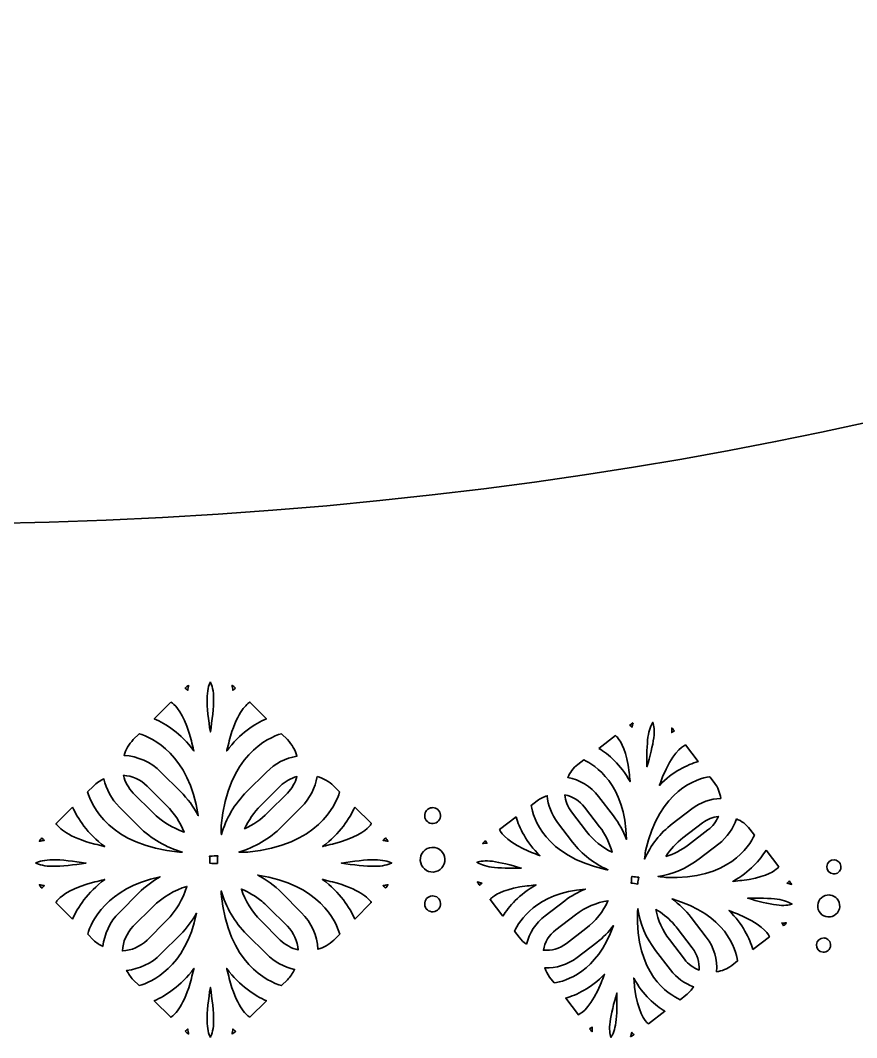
# Model space of a CAD drawing. Header units: millimetres. Extents: x 24 to 984, y -529 to -8.
# Drawn here: x 858.8 to 903.6, y -519.1 to -464.4 of the extents above; entities that cross this region are included whole.
import ezdxf

# ---------------------------------------------------------------- set-up
doc = ezdxf.new("R2010")
doc.units = ezdxf.units.MM
doc.header["$MEASUREMENT"] = 0
doc.layers.add('基本型', color=7, linetype='Continuous', lineweight=0)
doc.layers.add('縫線連接點', color=7, linetype='Continuous', lineweight=0)

# ---------------------------------------------------------------- blocks, each defined once
blk = doc.blocks.new('Block_16')
at = {"layer": '基本型', "color": 251, "lineweight": 35, "true_color": 0x606060}
blk.add_open_spline([(720.837, -255.443), (720.837, -255.443), (728.724, -340.306), (728.724, -340.306), (728.724, -340.306), (767.846, -346.508), (767.846, -346.508), (767.846, -346.508), (760.874, -430.788), (746.186, -463.755), (746.186, -463.755), (785.582, -491.269), (853.215, -491.493), (853.215, -491.493), (853.212, -491.498), (853.212, -491.498), (853.352, -491.498), (853.489, -491.496), (853.628, -491.496), (853.767, -491.496), (853.904, -491.498), (854.043, -491.498), (854.043, -491.498), (854.04, -491.493), (854.04, -491.493), (921.673, -491.269), (961.07, -463.755), (961.07, -463.755), (946.382, -430.788), (939.057, -346.508), (939.057, -346.508), (939.057, -346.508), (978.532, -340.306), (978.532, -340.306), (978.532, -340.306), (984.301, -255.443), (984.301, -255.443)], degree=3, knots=[0, 0, 0, 0, 1, 1, 1, 2, 2, 2, 3, 3, 3, 4, 4, 4, 5, 5, 5, 6, 6, 6, 7, 7, 7, 8, 8, 8, 9, 9, 9, 10, 10, 10, 11, 11, 11, 12, 12, 12, 12], dxfattribs=at)
blk = doc.blocks.new('Block_15')
at = {"layer": '基本型'}
blk.add_blockref('Block_16', (0, 0), dxfattribs=at)

msp = doc.modelspace()

# ---------------------------------------------------------------- linework, layer by layer
at = {"layer": '縫線連接點', "color": 251, "lineweight": 35, "true_color": 0x606060}
for points, knots in [([(867.786, -500.153), (867.768, -500.242), (867.753, -500.333), (867.743, -500.429), (867.736, -500.423), (867.73, -500.415), (867.724, -500.409), (867.682, -500.37), (867.641, -500.338), (867.6, -500.305), (867.66, -500.251), (867.721, -500.199), (867.786, -500.153)], [0, 0, 0, 0, 1, 1, 1, 2, 2, 2, 3, 3, 3, 4, 4, 4, 4]), ([(868.952, -499.964), (869.037, -500.137), (869.129, -500.459), (869.129, -500.886), (869.129, -501.327), (869.053, -502.041), (868.952, -502.661), (868.851, -502.041), (868.776, -501.327), (868.776, -500.886), (868.776, -500.459), (868.867, -500.137), (868.952, -499.964)], [0, 0, 0, 0, 1, 1, 1, 2, 2, 2, 3, 3, 3, 4, 4, 4, 4]), ([(870.304, -500.305), (870.263, -500.338), (870.222, -500.37), (870.18, -500.409), (870.174, -500.415), (870.168, -500.423), (870.162, -500.429), (870.151, -500.333), (870.136, -500.242), (870.119, -500.153), (870.184, -500.199), (870.244, -500.251), (870.304, -500.305)], [0, 0, 0, 0, 1, 1, 1, 2, 2, 2, 3, 3, 3, 4, 4, 4, 4]), ([(866.837, -501.053), (866.885, -501.085), (866.941, -501.126), (866.999, -501.18), (867.229, -501.397), (867.617, -501.924), (867.939, -503.143), (867.973, -503.31), (868.011, -503.474), (868.056, -503.63), (868.059, -503.645), (868.062, -503.661), (868.066, -503.676), (867.37, -502.733), (866.554, -502.219), (865.945, -501.946), (865.945, -501.946), (866.837, -501.053), (866.837, -501.053)], [0, 0, 0, 0, 1, 1, 1, 2, 2, 2, 3, 3, 3, 4, 4, 4, 5, 5, 5, 6, 6, 6, 6]), ([(869.845, -503.643), (869.891, -503.482), (869.931, -503.313), (869.966, -503.139), (870.349, -501.703), (870.831, -501.217), (871.073, -501.059), (871.073, -501.059), (871.96, -501.946), (871.96, -501.946), (871.35, -502.219), (870.533, -502.733), (869.837, -503.678), (869.84, -503.666), (869.842, -503.655), (869.845, -503.643)], [0, 0, 0, 0, 1, 1, 1, 2, 2, 2, 3, 3, 3, 4, 4, 4, 5, 5, 5, 5]), ([(891.652, -502.17), (891.626, -502.247), (891.602, -502.326), (891.581, -502.41), (891.576, -502.404), (891.572, -502.396), (891.567, -502.39), (891.534, -502.35), (891.502, -502.318), (891.47, -502.283), (891.529, -502.243), (891.589, -502.203), (891.652, -502.17)], [0, 0, 0, 0, 1, 1, 1, 2, 2, 2, 3, 3, 3, 4, 4, 4, 4]), ([(892.442, -502.936), (892.492, -502.558), (892.611, -502.283), (892.707, -502.14), (892.761, -502.303), (892.805, -502.599), (892.754, -502.977), (892.702, -503.368), (892.552, -503.991), (892.389, -504.529), (892.372, -503.967), (892.39, -503.327), (892.442, -502.936)], [0, 0, 0, 0, 1, 1, 1, 2, 2, 2, 3, 3, 3, 4, 4, 4, 4]), ([(893.864, -502.602), (893.823, -502.626), (893.784, -502.649), (893.742, -502.679), (893.735, -502.684), (893.729, -502.69), (893.723, -502.695), (893.725, -502.609), (893.722, -502.526), (893.717, -502.445), (893.769, -502.493), (893.817, -502.547), (893.864, -502.602)], [0, 0, 0, 0, 1, 1, 1, 2, 2, 2, 3, 3, 3, 4, 4, 4, 4]), ([(867.349, -505.861), (867.349, -505.861), (866.303, -504.815), (866.303, -504.815), (865.752, -504.264), (865.042, -503.968), (864.319, -503.921), (864.413, -503.611), (864.572, -503.318), (864.817, -503.073), (864.817, -503.073), (865.133, -502.758), (865.133, -502.758), (865.824, -502.965), (867.802, -503.846), (868.304, -507.151), (868.055, -506.681), (867.735, -506.247), (867.349, -505.861)], [0, 0, 0, 0, 1, 1, 1, 2, 2, 2, 3, 3, 3, 4, 4, 4, 5, 5, 5, 6, 6, 6, 6]), ([(872.77, -502.756), (872.77, -502.756), (873.088, -503.073), (873.088, -503.073), (873.342, -503.328), (873.506, -503.637), (873.597, -503.962), (872.996, -504.068), (872.421, -504.352), (871.958, -504.815), (871.958, -504.815), (870.911, -505.861), (870.911, -505.861), (870.257, -506.515), (869.794, -507.31), (869.544, -508.178), (869.541, -508.011), (869.538, -507.846), (869.534, -507.684), (869.891, -503.914), (872.038, -502.969), (872.77, -502.756)], [0, 0, 0, 0, 1, 1, 1, 2, 2, 2, 3, 3, 3, 4, 4, 4, 5, 5, 5, 6, 6, 6, 7, 7, 7, 7]), ([(889.811, -503.541), (889.811, -503.541), (890.706, -502.856), (890.706, -502.856), (890.744, -502.89), (890.789, -502.932), (890.834, -502.987), (891.013, -503.207), (891.294, -503.718), (891.435, -504.836), (891.445, -504.988), (891.46, -505.137), (891.481, -505.28), (891.482, -505.294), (891.484, -505.308), (891.485, -505.323), (890.98, -504.406), (890.318, -503.855), (889.811, -503.541)], [0, 0, 0, 0, 1, 1, 1, 2, 2, 2, 3, 3, 3, 4, 4, 4, 5, 5, 5, 6, 6, 6, 6]), ([(893.064, -505.503), (893.124, -505.366), (893.179, -505.221), (893.23, -505.071), (893.738, -503.845), (894.222, -503.471), (894.455, -503.359), (894.455, -503.359), (895.136, -504.249), (895.136, -504.249), (894.564, -504.419), (893.78, -504.779), (893.053, -505.533), (893.056, -505.523), (893.06, -505.513), (893.064, -505.503)], [0, 0, 0, 0, 1, 1, 1, 2, 2, 2, 3, 3, 3, 4, 4, 4, 5, 5, 5, 5]), ([(890.593, -507.173), (890.593, -507.173), (889.79, -506.123), (889.79, -506.123), (889.367, -505.57), (888.773, -505.225), (888.139, -505.099), (888.258, -504.835), (888.434, -504.594), (888.679, -504.407), (888.679, -504.407), (888.996, -504.164), (888.996, -504.164), (889.584, -504.429), (891.231, -505.442), (891.287, -508.427), (891.121, -507.982), (890.889, -507.56), (890.593, -507.173)], [0, 0, 0, 0, 1, 1, 1, 2, 2, 2, 3, 3, 3, 4, 4, 4, 5, 5, 5, 6, 6, 6, 6]), ([(862.683, -505.563), (862.849, -505.397), (863.04, -505.274), (863.241, -505.178), (863.363, -505.733), (863.637, -506.262), (864.068, -506.693), (864.068, -506.693), (865.115, -507.74), (865.115, -507.74), (865.786, -508.411), (866.592, -508.868), (867.446, -509.113), (867.394, -509.114), (867.345, -509.116), (867.294, -509.117), (863.524, -508.76), (862.579, -506.613), (862.366, -505.88), (862.366, -505.88), (862.683, -505.563), (862.683, -505.563)], [0, 0, 0, 0, 1, 1, 1, 2, 2, 2, 3, 3, 3, 4, 4, 4, 5, 5, 5, 6, 6, 6, 7, 7, 7, 7]), ([(864.286, -504.986), (864.749, -505.024), (865.202, -505.21), (865.555, -505.563), (865.555, -505.563), (866.601, -506.609), (866.601, -506.609), (867.015, -507.023), (867.334, -507.506), (867.55, -508.034), (866.934, -507.826), (866.354, -507.481), (865.863, -506.991), (865.863, -506.991), (864.817, -505.945), (864.817, -505.945), (864.543, -505.671), (864.371, -505.337), (864.286, -504.986)], [0, 0, 0, 0, 1, 1, 1, 2, 2, 2, 3, 3, 3, 4, 4, 4, 5, 5, 5, 6, 6, 6, 6]), ([(874.689, -505.054), (875.014, -505.145), (875.322, -505.308), (875.577, -505.563), (875.577, -505.563), (875.893, -505.879), (875.893, -505.879), (875.675, -506.606), (874.712, -508.759), (870.962, -509.117), (870.804, -509.113), (870.645, -509.109), (870.483, -509.107), (871.328, -508.86), (872.124, -508.405), (872.79, -507.74), (872.79, -507.74), (873.836, -506.693), (873.836, -506.693), (874.299, -506.23), (874.582, -505.655), (874.689, -505.054)], [0, 0, 0, 0, 1, 1, 1, 2, 2, 2, 3, 3, 3, 4, 4, 4, 5, 5, 5, 6, 6, 6, 7, 7, 7, 7]), ([(873.088, -505.945), (873.088, -505.945), (872.041, -506.991), (872.041, -506.991), (871.669, -507.363), (871.244, -507.649), (870.792, -507.859), (871.004, -507.4), (871.293, -506.976), (871.66, -506.609), (871.66, -506.609), (872.706, -505.563), (872.706, -505.563), (872.962, -505.307), (873.272, -505.143), (873.598, -505.053), (873.508, -505.379), (873.344, -505.689), (873.088, -505.945)], [0, 0, 0, 0, 1, 1, 1, 2, 2, 2, 3, 3, 3, 4, 4, 4, 5, 5, 5, 6, 6, 6, 6]), ([(892.312, -509.044), (893.073, -505.748), (895.085, -505.165), (895.759, -505.062), (895.759, -505.062), (896.002, -505.38), (896.002, -505.38), (896.198, -505.636), (896.306, -505.929), (896.348, -506.227), (895.804, -506.251), (895.261, -506.434), (894.797, -506.789), (894.797, -506.789), (893.747, -507.592), (893.747, -507.592), (893.091, -508.095), (892.587, -508.744), (892.263, -509.483), (892.281, -509.334), (892.297, -509.188), (892.312, -509.044)], [0, 0, 0, 0, 1, 1, 1, 2, 2, 2, 3, 3, 3, 4, 4, 4, 5, 5, 5, 6, 6, 6, 7, 7, 7, 7]), ([(886.497, -506.36), (886.664, -506.232), (886.847, -506.146), (887.036, -506.084), (887.079, -506.59), (887.259, -507.091), (887.59, -507.523), (887.59, -507.523), (888.394, -508.573), (888.394, -508.573), (888.909, -509.246), (889.569, -509.746), (890.296, -510.063), (890.25, -510.058), (890.206, -510.054), (890.16, -510.049), (886.865, -509.289), (886.281, -507.277), (886.179, -506.603), (886.179, -506.603), (886.497, -506.36), (886.497, -506.36)], [0, 0, 0, 0, 1, 1, 1, 2, 2, 2, 3, 3, 3, 4, 4, 4, 5, 5, 5, 6, 6, 6, 7, 7, 7, 7]), ([(889.04, -506.698), (889.04, -506.698), (889.843, -507.747), (889.843, -507.747), (890.16, -508.162), (890.386, -508.628), (890.515, -509.12), (889.994, -508.864), (889.521, -508.49), (889.144, -507.998), (889.144, -507.998), (888.341, -506.949), (888.341, -506.949), (888.131, -506.674), (888.018, -506.358), (887.984, -506.037), (888.389, -506.125), (888.768, -506.344), (889.04, -506.698)], [0, 0, 0, 0, 1, 1, 1, 2, 2, 2, 3, 3, 3, 4, 4, 4, 5, 5, 5, 6, 6, 6, 6]), ([(861.555, -506.691), (861.829, -507.301), (862.343, -508.118), (863.288, -508.814), (863.276, -508.811), (863.265, -508.808), (863.253, -508.806), (863.092, -508.76), (862.923, -508.72), (862.749, -508.685), (861.313, -508.302), (860.827, -507.82), (860.669, -507.578), (860.669, -507.578), (861.555, -506.691), (861.555, -506.691)], [0, 0, 0, 0, 1, 1, 1, 2, 2, 2, 3, 3, 3, 4, 4, 4, 5, 5, 5, 5]), ([(876.705, -506.691), (876.705, -506.691), (877.598, -507.583), (877.598, -507.583), (877.566, -507.631), (877.525, -507.687), (877.471, -507.745), (877.254, -507.976), (876.727, -508.363), (875.508, -508.686), (875.34, -508.719), (875.177, -508.758), (875.021, -508.802), (875.006, -508.805), (874.99, -508.809), (874.975, -508.812), (875.918, -508.117), (876.432, -507.301), (876.705, -506.691)], [0, 0, 0, 0, 1, 1, 1, 2, 2, 2, 3, 3, 3, 4, 4, 4, 5, 5, 5, 6, 6, 6, 6]), ([(880.856, -506.726), (880.865, -506.725), (880.875, -506.725), (880.884, -506.725), (880.988, -506.725), (881.086, -506.762), (881.164, -506.831), (881.25, -506.906), (881.301, -507.009), (881.309, -507.123), (881.316, -507.237), (881.279, -507.346), (881.204, -507.432), (881.129, -507.518), (881.025, -507.569), (880.911, -507.576), (880.671, -507.59), (880.474, -507.413), (880.458, -507.179), (880.443, -506.944), (880.621, -506.741), (880.856, -506.726)], [0, 0, 0, 0, 1, 1, 1, 2, 2, 2, 3, 3, 3, 4, 4, 4, 5, 5, 5, 6, 6, 6, 7, 7, 7, 7]), ([(885.366, -507.225), (885.536, -507.798), (885.895, -508.582), (886.65, -509.309), (886.639, -509.305), (886.63, -509.302), (886.619, -509.298), (886.482, -509.238), (886.337, -509.182), (886.188, -509.131), (884.961, -508.623), (884.588, -508.139), (884.476, -507.906), (884.476, -507.906), (885.366, -507.225), (885.366, -507.225)], [0, 0, 0, 0, 1, 1, 1, 2, 2, 2, 3, 3, 3, 4, 4, 4, 5, 5, 5, 5]), ([(897.187, -507.323), (897.463, -507.441), (897.717, -507.623), (897.913, -507.878), (897.913, -507.878), (898.156, -508.195), (898.156, -508.195), (897.877, -508.813), (896.771, -510.606), (893.409, -510.481), (893.269, -510.459), (893.129, -510.437), (892.985, -510.416), (893.762, -510.297), (894.521, -509.987), (895.189, -509.477), (895.189, -509.477), (896.238, -508.673), (896.238, -508.673), (896.703, -508.318), (897.021, -507.842), (897.187, -507.323)], [0, 0, 0, 0, 1, 1, 1, 2, 2, 2, 3, 3, 3, 4, 4, 4, 5, 5, 5, 6, 6, 6, 7, 7, 7, 7]), ([(893.406, -509.347), (893.648, -508.966), (893.953, -508.625), (894.321, -508.343), (894.321, -508.343), (895.371, -507.54), (895.371, -507.54), (895.628, -507.343), (895.921, -507.235), (896.221, -507.193), (896.102, -507.471), (895.921, -507.726), (895.664, -507.923), (895.664, -507.923), (894.614, -508.726), (894.614, -508.726), (894.241, -509.012), (893.831, -509.215), (893.406, -509.347)], [0, 0, 0, 0, 1, 1, 1, 2, 2, 2, 3, 3, 3, 4, 4, 4, 5, 5, 5, 6, 6, 6, 6]), ([(859.915, -508.347), (859.948, -508.388), (859.98, -508.429), (860.019, -508.471), (860.025, -508.477), (860.033, -508.483), (860.039, -508.489), (859.944, -508.5), (859.853, -508.515), (859.764, -508.532), (859.809, -508.468), (859.861, -508.407), (859.915, -508.347)], [0, 0, 0, 0, 1, 1, 1, 2, 2, 2, 3, 3, 3, 4, 4, 4, 4]), ([(878.242, -508.471), (878.281, -508.429), (878.312, -508.388), (878.346, -508.347), (878.4, -508.407), (878.452, -508.468), (878.497, -508.532), (878.408, -508.515), (878.317, -508.5), (878.222, -508.489), (878.228, -508.483), (878.236, -508.477), (878.242, -508.471)], [0, 0, 0, 0, 1, 1, 1, 2, 2, 2, 3, 3, 3, 4, 4, 4, 4]), ([(883.718, -508.498), (883.743, -508.538), (883.766, -508.578), (883.796, -508.62), (883.801, -508.626), (883.807, -508.633), (883.811, -508.639), (883.726, -508.637), (883.643, -508.64), (883.562, -508.645), (883.61, -508.593), (883.664, -508.545), (883.718, -508.498)], [0, 0, 0, 0, 1, 1, 1, 2, 2, 2, 3, 3, 3, 4, 4, 4, 4]), ([(880.926, -510.182), (880.751, -510.194), (880.579, -510.135), (880.446, -510.018), (880.313, -509.902), (880.233, -509.74), (880.222, -509.563), (880.21, -509.386), (880.268, -509.216), (880.385, -509.083), (880.502, -508.949), (880.663, -508.87), (880.84, -508.858), (880.855, -508.857), (880.869, -508.857), (880.884, -508.857), (881.23, -508.857), (881.522, -509.126), (881.545, -509.477), (881.569, -509.842), (881.291, -510.158), (880.926, -510.182)], [0, 0, 0, 0, 1, 1, 1, 2, 2, 2, 3, 3, 3, 4, 4, 4, 5, 5, 5, 6, 6, 6, 7, 7, 7, 7]), ([(898.779, -509.01), (898.779, -509.01), (899.464, -509.904), (899.464, -509.904), (899.43, -509.943), (899.388, -509.988), (899.332, -510.033), (899.113, -510.212), (898.601, -510.493), (897.484, -510.635), (897.332, -510.644), (897.183, -510.659), (897.04, -510.68), (897.025, -510.681), (897.011, -510.683), (896.997, -510.684), (897.914, -510.179), (898.465, -509.517), (898.779, -509.01)], [0, 0, 0, 0, 1, 1, 1, 2, 2, 2, 3, 3, 3, 4, 4, 4, 5, 5, 5, 6, 6, 6, 6]), ([(859.574, -509.699), (859.747, -509.614), (860.069, -509.522), (860.496, -509.522), (860.937, -509.522), (861.651, -509.597), (862.271, -509.699), (861.651, -509.8), (860.937, -509.875), (860.496, -509.875), (860.069, -509.875), (859.747, -509.783), (859.574, -509.699)], [0, 0, 0, 0, 1, 1, 1, 2, 2, 2, 3, 3, 3, 4, 4, 4, 4]), ([(869.329, -509.732), (869.197, -509.723), (869.065, -509.715), (868.932, -509.715), (868.932, -509.71), (868.933, -509.704), (868.933, -509.699), (868.933, -509.573), (868.923, -509.449), (868.915, -509.325), (868.928, -509.325), (868.94, -509.327), (868.953, -509.327), (869.084, -509.327), (869.215, -509.317), (869.347, -509.308), (869.337, -509.438), (869.328, -509.567), (869.328, -509.699), (869.328, -509.71), (869.329, -509.721), (869.329, -509.732)], [0, 0, 0, 0, 1, 1, 1, 2, 2, 2, 3, 3, 3, 4, 4, 4, 5, 5, 5, 6, 6, 6, 7, 7, 7, 7]), ([(877.765, -509.875), (877.323, -509.875), (876.61, -509.8), (875.989, -509.699), (876.61, -509.597), (877.323, -509.522), (877.765, -509.522), (878.192, -509.522), (878.514, -509.614), (878.687, -509.699), (878.514, -509.783), (878.192, -509.875), (877.765, -509.875)], [0, 0, 0, 0, 1, 1, 1, 2, 2, 2, 3, 3, 3, 4, 4, 4, 4]), ([(884.094, -509.607), (884.485, -509.659), (885.108, -509.81), (885.645, -509.973), (885.084, -509.989), (884.444, -509.972), (884.052, -509.92), (883.674, -509.869), (883.4, -509.75), (883.257, -509.655), (883.42, -509.6), (883.716, -509.557), (884.094, -509.607)], [0, 0, 0, 0, 1, 1, 1, 2, 2, 2, 3, 3, 3, 4, 4, 4, 4]), ([(902.675, -510.195), (902.598, -510.262), (902.5, -510.295), (902.399, -510.288), (902.184, -510.272), (902.03, -510.092), (902.044, -509.883), (902.058, -509.674), (902.24, -509.515), (902.45, -509.529), (902.458, -509.529), (902.467, -509.53), (902.475, -509.531), (902.567, -509.543), (902.649, -509.588), (902.711, -509.658), (902.778, -509.735), (902.811, -509.833), (902.804, -509.934), (902.797, -510.036), (902.751, -510.128), (902.675, -510.195)], [0, 0, 0, 0, 1, 1, 1, 2, 2, 2, 3, 3, 3, 4, 4, 4, 5, 5, 5, 6, 6, 6, 7, 7, 7, 7]), ([(861.556, -512.706), (861.556, -512.706), (860.663, -511.814), (860.663, -511.814), (860.695, -511.766), (860.736, -511.71), (860.79, -511.652), (861.007, -511.422), (861.534, -511.034), (862.753, -510.712), (862.92, -510.678), (863.084, -510.64), (863.239, -510.595), (863.255, -510.592), (863.27, -510.589), (863.286, -510.585), (862.343, -511.281), (861.829, -512.097), (861.556, -512.706)], [0, 0, 0, 0, 1, 1, 1, 2, 2, 2, 3, 3, 3, 4, 4, 4, 5, 5, 5, 6, 6, 6, 6]), ([(863.186, -514.19), (863.006, -514.097), (862.834, -513.985), (862.683, -513.834), (862.683, -513.834), (862.368, -513.518), (862.368, -513.518), (862.564, -512.864), (863.363, -511.057), (866.25, -510.439), (865.845, -510.672), (865.461, -510.955), (865.115, -511.301), (865.115, -511.301), (864.068, -512.348), (864.068, -512.348), (863.553, -512.863), (863.26, -513.517), (863.186, -514.19)], [0, 0, 0, 0, 1, 1, 1, 2, 2, 2, 3, 3, 3, 4, 4, 4, 5, 5, 5, 6, 6, 6, 6]), ([(875.577, -513.834), (875.333, -514.078), (875.039, -514.238), (874.729, -514.332), (874.683, -513.609), (874.387, -512.899), (873.836, -512.348), (873.836, -512.348), (872.79, -511.301), (872.79, -511.301), (872.398, -510.909), (871.96, -510.591), (871.494, -510.344), (874.826, -510.842), (875.692, -512.82), (875.895, -513.517), (875.895, -513.517), (875.577, -513.834), (875.577, -513.834)], [0, 0, 0, 0, 1, 1, 1, 2, 2, 2, 3, 3, 3, 4, 4, 4, 5, 5, 5, 6, 6, 6, 6]), ([(876.705, -512.706), (876.432, -512.096), (875.918, -511.279), (874.972, -510.583), (874.985, -510.586), (874.996, -510.589), (875.008, -510.592), (875.169, -510.638), (875.338, -510.678), (875.511, -510.712), (876.948, -511.095), (877.434, -511.577), (877.592, -511.82), (877.592, -511.82), (876.705, -512.706), (876.705, -512.706)], [0, 0, 0, 0, 1, 1, 1, 2, 2, 2, 3, 3, 3, 4, 4, 4, 5, 5, 5, 5]), ([(883.507, -510.795), (883.467, -510.827), (883.434, -510.86), (883.4, -510.892), (883.359, -510.833), (883.321, -510.773), (883.288, -510.71), (883.365, -510.736), (883.443, -510.76), (883.526, -510.781), (883.52, -510.786), (883.513, -510.79), (883.507, -510.795)], [0, 0, 0, 0, 1, 1, 1, 2, 2, 2, 3, 3, 3, 4, 4, 4, 4]), ([(891.956, -510.46), (891.932, -510.574), (891.908, -510.687), (891.893, -510.804), (891.892, -510.814), (891.892, -510.823), (891.89, -510.834), (891.774, -510.81), (891.658, -510.787), (891.541, -510.772), (891.542, -510.767), (891.543, -510.762), (891.544, -510.757), (891.558, -510.646), (891.564, -510.535), (891.572, -510.424), (891.583, -510.426), (891.593, -510.429), (891.604, -510.43), (891.721, -510.446), (891.838, -510.453), (891.956, -510.46)], [0, 0, 0, 0, 1, 1, 1, 2, 2, 2, 3, 3, 3, 4, 4, 4, 5, 5, 5, 6, 6, 6, 7, 7, 7, 7]), ([(899.93, -510.766), (899.97, -510.733), (900.002, -510.701), (900.037, -510.669), (900.077, -510.728), (900.116, -510.788), (900.149, -510.851), (900.072, -510.825), (899.993, -510.801), (899.91, -510.78), (899.916, -510.775), (899.924, -510.771), (899.93, -510.766)], [0, 0, 0, 0, 1, 1, 1, 2, 2, 2, 3, 3, 3, 4, 4, 4, 4]), ([(860.019, -510.927), (859.98, -510.969), (859.949, -511.01), (859.915, -511.051), (859.861, -510.991), (859.809, -510.93), (859.764, -510.865), (859.853, -510.883), (859.944, -510.898), (860.039, -510.908), (860.033, -510.915), (860.025, -510.921), (860.019, -510.927)], [0, 0, 0, 0, 1, 1, 1, 2, 2, 2, 3, 3, 3, 4, 4, 4, 4]), ([(864.817, -513.096), (864.817, -513.096), (865.863, -512.05), (865.863, -512.05), (866.391, -511.522), (867.023, -511.158), (867.693, -510.957), (867.489, -511.643), (867.119, -512.27), (866.601, -512.788), (866.601, -512.788), (865.555, -513.834), (865.555, -513.834), (865.189, -514.2), (864.715, -514.389), (864.234, -514.416), (864.261, -513.936), (864.45, -513.462), (864.817, -513.096)], [0, 0, 0, 0, 1, 1, 1, 2, 2, 2, 3, 3, 3, 4, 4, 4, 5, 5, 5, 6, 6, 6, 6]), ([(873.088, -515.967), (873.088, -515.967), (872.772, -516.283), (872.772, -516.283), (872.044, -516.065), (869.892, -515.102), (869.534, -511.352), (869.535, -511.3), (869.537, -511.249), (869.538, -511.196), (869.787, -512.073), (870.252, -512.876), (870.911, -513.536), (870.911, -513.536), (871.958, -514.582), (871.958, -514.582), (872.389, -515.014), (872.917, -515.288), (873.473, -515.41), (873.377, -515.61), (873.254, -515.801), (873.088, -515.967)], [0, 0, 0, 0, 1, 1, 1, 2, 2, 2, 3, 3, 3, 4, 4, 4, 5, 5, 5, 6, 6, 6, 7, 7, 7, 7]), ([(872.706, -513.834), (872.706, -513.834), (871.66, -512.788), (871.66, -512.788), (871.179, -512.307), (870.829, -511.73), (870.618, -511.101), (871.005, -511.26), (871.373, -511.476), (871.71, -511.75), (871.824, -511.843), (871.935, -511.943), (872.041, -512.05), (872.041, -512.05), (873.088, -513.096), (873.088, -513.096), (873.441, -513.449), (873.627, -513.902), (873.665, -514.365), (873.314, -514.28), (872.98, -514.108), (872.706, -513.834)], [0, 0, 0, 0, 1, 1, 1, 2, 2, 2, 3, 3, 3, 4, 4, 4, 5, 5, 5, 6, 6, 6, 7, 7, 7, 7]), ([(878.346, -511.051), (878.312, -511.01), (878.281, -510.969), (878.242, -510.927), (878.236, -510.921), (878.228, -510.915), (878.222, -510.908), (878.317, -510.898), (878.408, -510.883), (878.497, -510.865), (878.451, -510.93), (878.399, -510.991), (878.346, -511.051)], [0, 0, 0, 0, 1, 1, 1, 2, 2, 2, 3, 3, 3, 4, 4, 4, 4]), ([(884.657, -512.551), (884.657, -512.551), (883.972, -511.656), (883.972, -511.656), (884.006, -511.617), (884.049, -511.573), (884.104, -511.528), (884.323, -511.349), (884.835, -511.068), (885.953, -510.926), (886.105, -510.916), (886.254, -510.901), (886.397, -510.881), (886.411, -510.879), (886.425, -510.878), (886.439, -510.877), (885.522, -511.382), (884.971, -512.044), (884.657, -512.551)], [0, 0, 0, 0, 1, 1, 1, 2, 2, 2, 3, 3, 3, 4, 4, 4, 5, 5, 5, 6, 6, 6, 6]), ([(885.926, -514.057), (885.778, -513.954), (885.639, -513.834), (885.523, -513.683), (885.523, -513.683), (885.281, -513.366), (885.281, -513.366), (885.532, -512.81), (886.452, -511.303), (889.081, -511.097), (888.695, -511.255), (888.321, -511.461), (887.974, -511.726), (887.974, -511.726), (886.924, -512.53), (886.924, -512.53), (886.408, -512.925), (886.071, -513.47), (885.926, -514.057)], [0, 0, 0, 0, 1, 1, 1, 2, 2, 2, 3, 3, 3, 4, 4, 4, 5, 5, 5, 6, 6, 6, 6]), ([(881.204, -512.17), (881.129, -512.256), (881.025, -512.307), (880.911, -512.315), (880.671, -512.332), (880.474, -512.151), (880.458, -511.917), (880.443, -511.682), (880.621, -511.479), (880.856, -511.464), (880.865, -511.463), (880.875, -511.463), (880.884, -511.463), (880.988, -511.463), (881.086, -511.5), (881.164, -511.569), (881.25, -511.644), (881.301, -511.748), (881.309, -511.862), (881.316, -511.975), (881.279, -512.085), (881.204, -512.17)], [0, 0, 0, 0, 1, 1, 1, 2, 2, 2, 3, 3, 3, 4, 4, 4, 5, 5, 5, 6, 6, 6, 7, 7, 7, 7]), ([(887.499, -513.28), (887.499, -513.28), (888.549, -512.477), (888.549, -512.477), (889.079, -512.072), (889.68, -511.824), (890.297, -511.725), (890.036, -512.309), (889.634, -512.82), (889.115, -513.217), (889.115, -513.217), (888.066, -514.021), (888.066, -514.021), (887.698, -514.302), (887.257, -514.413), (886.828, -514.381), (886.908, -513.958), (887.131, -513.562), (887.499, -513.28)], [0, 0, 0, 0, 1, 1, 1, 2, 2, 2, 3, 3, 3, 4, 4, 4, 5, 5, 5, 6, 6, 6, 6]), ([(896.939, -515.201), (896.694, -515.389), (896.415, -515.495), (896.13, -515.542), (896.174, -514.896), (895.996, -514.233), (895.572, -513.68), (895.572, -513.68), (894.769, -512.63), (894.769, -512.63), (894.468, -512.237), (894.118, -511.904), (893.735, -511.63), (896.626, -512.463), (897.16, -514.317), (897.257, -514.958), (897.257, -514.958), (896.939, -515.201), (896.939, -515.201)], [0, 0, 0, 0, 1, 1, 1, 2, 2, 2, 3, 3, 3, 4, 4, 4, 5, 5, 5, 6, 6, 6, 6]), ([(899.342, -511.953), (898.951, -511.901), (898.328, -511.751), (897.791, -511.588), (898.352, -511.571), (898.993, -511.589), (899.384, -511.641), (899.762, -511.691), (900.037, -511.81), (900.18, -511.906), (900.017, -511.96), (899.721, -512.004), (899.342, -511.953)], [0, 0, 0, 0, 1, 1, 1, 2, 2, 2, 3, 3, 3, 4, 4, 4, 4]), ([(902.105, -512.597), (901.948, -512.588), (901.803, -512.515), (901.699, -512.396), (901.595, -512.277), (901.543, -512.124), (901.554, -511.966), (901.565, -511.808), (901.636, -511.664), (901.755, -511.56), (901.874, -511.456), (902.027, -511.405), (902.185, -511.415), (902.198, -511.416), (902.211, -511.418), (902.223, -511.419), (902.53, -511.46), (902.757, -511.733), (902.736, -512.046), (902.714, -512.372), (902.431, -512.619), (902.105, -512.597)], [0, 0, 0, 0, 1, 1, 1, 2, 2, 2, 3, 3, 3, 4, 4, 4, 5, 5, 5, 6, 6, 6, 7, 7, 7, 7]), ([(865.134, -516.285), (865.134, -516.285), (864.817, -515.967), (864.817, -515.967), (864.666, -515.817), (864.553, -515.645), (864.46, -515.465), (865.134, -515.391), (865.788, -515.098), (866.303, -514.582), (866.303, -514.582), (867.349, -513.536), (867.349, -513.536), (867.693, -513.192), (867.98, -512.807), (868.216, -512.396), (867.603, -515.307), (865.794, -516.093), (865.134, -516.285)], [0, 0, 0, 0, 1, 1, 1, 2, 2, 2, 3, 3, 3, 4, 4, 4, 5, 5, 5, 6, 6, 6, 6]), ([(894.484, -516.797), (894.484, -516.797), (894.167, -517.039), (894.167, -517.039), (893.549, -516.76), (891.756, -515.654), (891.881, -512.292), (891.888, -512.246), (891.896, -512.201), (891.903, -512.154), (892.02, -512.96), (892.337, -513.726), (892.843, -514.388), (892.843, -514.388), (893.646, -515.437), (893.646, -515.437), (893.977, -515.87), (894.413, -516.175), (894.89, -516.348), (894.782, -516.515), (894.65, -516.669), (894.484, -516.797)], [0, 0, 0, 0, 1, 1, 1, 2, 2, 2, 3, 3, 3, 4, 4, 4, 5, 5, 5, 6, 6, 6, 7, 7, 7, 7]), ([(894.397, -514.863), (894.397, -514.863), (893.594, -513.813), (893.594, -513.813), (893.225, -513.331), (892.983, -512.779), (892.87, -512.197), (893.194, -512.383), (893.495, -512.618), (893.761, -512.901), (893.851, -512.996), (893.937, -513.098), (894.019, -513.205), (894.019, -513.205), (894.822, -514.254), (894.822, -514.254), (895.093, -514.609), (895.205, -515.031), (895.184, -515.446), (894.883, -515.329), (894.607, -515.137), (894.397, -514.863)], [0, 0, 0, 0, 1, 1, 1, 2, 2, 2, 3, 3, 3, 4, 4, 4, 5, 5, 5, 6, 6, 6, 7, 7, 7, 7]), ([(898.071, -514.335), (897.9, -513.763), (897.541, -512.979), (896.786, -512.252), (896.797, -512.255), (896.807, -512.259), (896.817, -512.263), (896.954, -512.323), (897.099, -512.378), (897.248, -512.429), (898.475, -512.937), (898.848, -513.421), (898.96, -513.655), (898.96, -513.655), (898.071, -514.335), (898.071, -514.335)], [0, 0, 0, 0, 1, 1, 1, 2, 2, 2, 3, 3, 3, 4, 4, 4, 5, 5, 5, 5]), ([(899.718, -513.063), (899.693, -513.022), (899.67, -512.982), (899.64, -512.941), (899.636, -512.934), (899.63, -512.928), (899.625, -512.922), (899.711, -512.924), (899.793, -512.921), (899.874, -512.916), (899.826, -512.968), (899.773, -513.016), (899.718, -513.063)], [0, 0, 0, 0, 1, 1, 1, 2, 2, 2, 3, 3, 3, 4, 4, 4, 4]), ([(887.404, -516.141), (887.404, -516.141), (887.161, -515.823), (887.161, -515.823), (887.045, -515.671), (886.966, -515.506), (886.904, -515.336), (887.509, -515.349), (888.123, -515.167), (888.64, -514.771), (888.64, -514.771), (889.69, -513.968), (889.69, -513.968), (890.034, -513.704), (890.334, -513.397), (890.591, -513.061), (889.705, -515.566), (888.011, -516.049), (887.404, -516.141)], [0, 0, 0, 0, 1, 1, 1, 2, 2, 2, 3, 3, 3, 4, 4, 4, 5, 5, 5, 6, 6, 6, 6]), ([(902.117, -514.39), (902.04, -514.457), (901.942, -514.49), (901.841, -514.484), (901.626, -514.471), (901.472, -514.288), (901.486, -514.078), (901.501, -513.869), (901.682, -513.71), (901.892, -513.724), (901.9, -513.725), (901.909, -513.725), (901.917, -513.727), (902.009, -513.739), (902.091, -513.783), (902.153, -513.854), (902.22, -513.93), (902.253, -514.028), (902.246, -514.129), (902.239, -514.231), (902.193, -514.324), (902.117, -514.39)], [0, 0, 0, 0, 1, 1, 1, 2, 2, 2, 3, 3, 3, 4, 4, 4, 5, 5, 5, 6, 6, 6, 7, 7, 7, 7]), ([(868.059, -515.398), (868.013, -515.559), (867.973, -515.728), (867.938, -515.901), (867.556, -517.338), (867.074, -517.823), (866.831, -517.982), (866.831, -517.982), (865.945, -517.095), (865.945, -517.095), (866.555, -516.822), (867.372, -516.308), (868.067, -515.363), (868.065, -515.375), (868.062, -515.386), (868.059, -515.398)], [0, 0, 0, 0, 1, 1, 1, 2, 2, 2, 3, 3, 3, 4, 4, 4, 5, 5, 5, 5]), ([(871.073, -517.982), (870.831, -517.824), (870.349, -517.338), (869.966, -515.901), (869.931, -515.728), (869.891, -515.559), (869.845, -515.398), (869.842, -515.386), (869.84, -515.375), (869.837, -515.363), (870.533, -516.308), (871.35, -516.822), (871.96, -517.095), (871.96, -517.095), (871.073, -517.982), (871.073, -517.982)], [0, 0, 0, 0, 1, 1, 1, 2, 2, 2, 3, 3, 3, 4, 4, 4, 5, 5, 5, 5]), ([(890.099, -515.701), (890.039, -515.837), (889.983, -515.982), (889.932, -516.132), (889.424, -517.359), (888.94, -517.732), (888.707, -517.844), (888.707, -517.844), (888.027, -516.954), (888.027, -516.954), (888.599, -516.784), (889.383, -516.425), (890.11, -515.67), (890.106, -515.68), (890.102, -515.69), (890.099, -515.701)], [0, 0, 0, 0, 1, 1, 1, 2, 2, 2, 3, 3, 3, 4, 4, 4, 5, 5, 5, 5]), ([(892.463, -518.343), (892.267, -518.174), (891.897, -517.688), (891.727, -516.37), (891.717, -516.213), (891.702, -516.059), (891.68, -515.911), (891.679, -515.9), (891.678, -515.889), (891.677, -515.878), (892.181, -516.797), (892.844, -517.348), (893.352, -517.662), (893.352, -517.662), (892.463, -518.343), (892.463, -518.343)], [0, 0, 0, 0, 1, 1, 1, 2, 2, 2, 3, 3, 3, 4, 4, 4, 5, 5, 5, 5]), ([(868.952, -519.077), (868.867, -518.904), (868.776, -518.582), (868.776, -518.155), (868.776, -517.713), (868.851, -517), (868.952, -516.379), (869.053, -517), (869.129, -517.713), (869.129, -518.155), (869.129, -518.582), (869.037, -518.904), (868.952, -519.077)], [0, 0, 0, 0, 1, 1, 1, 2, 2, 2, 3, 3, 3, 4, 4, 4, 4]), ([(890.721, -518.267), (890.67, -518.645), (890.551, -518.92), (890.456, -519.063), (890.401, -518.9), (890.358, -518.604), (890.408, -518.226), (890.46, -517.835), (890.611, -517.212), (890.774, -516.674), (890.79, -517.236), (890.773, -517.876), (890.721, -518.267)], [0, 0, 0, 0, 1, 1, 1, 2, 2, 2, 3, 3, 3, 4, 4, 4, 4]), ([(867.601, -518.736), (867.642, -518.703), (867.682, -518.671), (867.724, -518.632), (867.73, -518.625), (867.736, -518.618), (867.743, -518.612), (867.753, -518.707), (867.768, -518.798), (867.786, -518.887), (867.721, -518.841), (867.661, -518.79), (867.601, -518.736)], [0, 0, 0, 0, 1, 1, 1, 2, 2, 2, 3, 3, 3, 4, 4, 4, 4]), ([(870.119, -518.887), (870.136, -518.798), (870.151, -518.707), (870.162, -518.612), (870.168, -518.618), (870.174, -518.625), (870.18, -518.632), (870.222, -518.671), (870.263, -518.703), (870.304, -518.736), (870.244, -518.79), (870.183, -518.842), (870.119, -518.887)], [0, 0, 0, 0, 1, 1, 1, 2, 2, 2, 3, 3, 3, 4, 4, 4, 4]), ([(889.3, -518.602), (889.34, -518.577), (889.38, -518.553), (889.421, -518.524), (889.427, -518.519), (889.433, -518.513), (889.44, -518.508), (889.438, -518.594), (889.441, -518.676), (889.445, -518.757), (889.394, -518.709), (889.346, -518.656), (889.3, -518.602)], [0, 0, 0, 0, 1, 1, 1, 2, 2, 2, 3, 3, 3, 4, 4, 4, 4]), ([(891.511, -519.032), (891.537, -518.955), (891.561, -518.876), (891.582, -518.793), (891.587, -518.799), (891.591, -518.807), (891.596, -518.813), (891.628, -518.853), (891.66, -518.886), (891.693, -518.92), (891.633, -518.961), (891.573, -518.999), (891.511, -519.032)], [0, 0, 0, 0, 1, 1, 1, 2, 2, 2, 3, 3, 3, 4, 4, 4, 4])]:
    msp.add_open_spline(points, degree=3, knots=knots, dxfattribs=at)

# ---------------------------------------------------------------- block references
at = {"layer": '基本型'}
msp.add_blockref('Block_15', (0, 0), dxfattribs=at)

doc.saveas('drawing.dxf')
